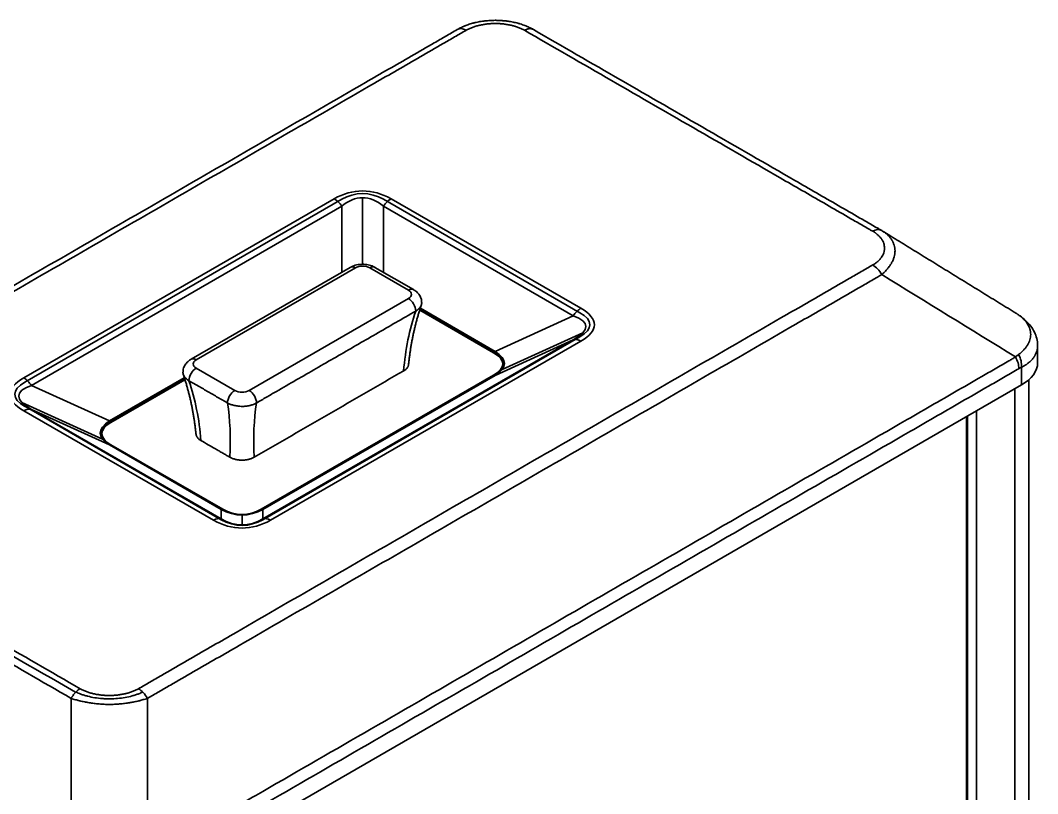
# Model space of a CAD drawing. Header units: millimetres. Extents: x 101 to 1819, y 134 to 1482.
# Drawn here: x 1377.3 to 1675.4, y 479 to 705.7 of the extents above; entities that cross this region are included whole.
import ezdxf

# ---------------------------------------------------------------- set-up
doc = ezdxf.new("R2010")
doc.units = ezdxf.units.MM
doc.layers.add('1', color=7, linetype='Continuous', lineweight=18)

msp = doc.modelspace()

# ---------------------------------------------------------------- linework, layer by layer
at = {"layer": '1', "color": 0, "linetype": 'Continuous', "lineweight": 35}
for p, q in [((1378.26, 600.87), (1469.27, 653.41)), ((1471.48, 653.24), (1378.55, 599.59)), ((1477.59, 634.19), (1477.59, 653.72)), ((1483.7, 653.24), (1541.28, 620)), ((1485.92, 653.41), (1541.56, 621.28)), ((1380.5, 598.68), (1471.5, 651.22)), ((1471.5, 651.22), (1471.5, 631.85)), ((1483.68, 651.22), (1483.68, 631.85)), ((1483.68, 651.22), (1539.33, 619.09)), ((1473.97, 633.28), (1427.3, 606.33)), ((1475.47, 633.13), (1428.8, 606.19)), ((1491.03, 626.6), (1479.71, 633.13)), ((1492.53, 626.75), (1481.21, 633.28)), ((1444.36, 597.2), (1491.03, 624.15)), ((1494.38, 620.98), (1516.2, 608.39)), ((1494.38, 620.7), (1515.98, 608.22)), ((1494.54, 621.29), (1516.42, 608.65)), ((1539.33, 619.09), (1516.42, 608.65)), ((1539.33, 612.06), (1448.33, 559.52)), ((1541.28, 612.95), (1448.34, 559.29)), ((1541.56, 611.67), (1450.56, 559.13)), ((1539.33, 612.06), (1516.42, 601.62)), ((1518.47, 603.29), (1542.1, 614.07)), ((1675.42, 605.37), (1675.42, 610.27)), ((1428.8, 603.74), (1440.11, 597.2)), ((1670.7, 598.8), (1670.7, 603.99)), ((1403.4, 588.24), (1425.3, 600.88)), ((1425.46, 600.57), (1403.63, 587.97)), ((1403.84, 587.81), (1425.46, 600.29)), ((1515.98, 601.7), (1447.89, 562.38)), ((1516.05, 601.45), (1448.21, 562.29)), ((1516.42, 601.62), (1448.33, 562.31)), ((1672.82, 302.44), (1672.82, 600.3)), ((1380.5, 598.68), (1403.4, 588.24)), ((1414.73, 451.01), (1670.7, 598.8)), ((1668.72, 597.65), (1668.72, 299.73)), ((1377.73, 593.65), (1401.36, 582.88)), ((1433.91, 559.13), (1378.26, 591.26)), ((1378.55, 592.54), (1436.13, 559.29)), ((1380.5, 591.65), (1403.4, 581.21)), ((1436.15, 559.52), (1380.5, 591.65)), ((1657.54, 591.2), (1657.54, 293.28)), ((1654.6, 292.13), (1654.6, 589.5)), ((1654.89, 289.53), (1654.89, 589.67)), ((1436.15, 562.31), (1403.4, 581.21)), ((1403.78, 581.04), (1436.26, 562.29)), ((1436.58, 562.38), (1403.84, 581.29)), ((1436.15, 562.31), (1436.15, 559.52)), ((1442.24, 557.76), (1442.24, 560.66)), ((1448.33, 559.52), (1448.33, 562.31))]:
    msp.add_line(p, q, dxfattribs=at)
for centre, major_axis, ratio, start_param, end_param in [((1507.92, 698.63), (2.53, -4.43), 0.574374, 2.358752, 3.173828), ((1477.59, 633.18), (0, 22.5), 0.844261, 5.829641, 6.73673), ((1469.27, 649.24), (-2.55, 4.42), 0.57735, 4.829498, 5.497787), ((1477.59, 638.45), (0, 16.46), 0.844261, 5.828034, 6.738337), ((1477.59, 629.01), (0, 24.71), 0.562626, 5.829641, 6.73673), ((1485.92, 649.24), (2.55, 4.42), 0.57735, 0.785398, 1.453688), ((1627.08, 639.72), (-2.59, -4.39), 0.583697, 3.12038, 3.932579), ((1475.47, 630.68), (1.5, -2.6), 0.57735, 2.356194, 3.141592), ((1477.59, 631.91), (-3, 0), 0.57735, 3.926991, 5.497787), ((1479.71, 630.68), (1.5, 2.6), 0.57735, 0.000011, 0.785398), ((1627.09, 629.82), (-2.57, 4.41), 0.580308, 4.680131, 5.495206), ((1491.03, 624.15), (1.5, 2.6), 0.57735, 6.275798, 7.068583), ((1488.9, 625.37), (-3, 0), 0.57735, 2.356194, 3.926991), ((1491.03, 621.7), (1.5, -2.6), 0.57735, 0.785398, 2.356194), ((1541.56, 617.12), (2.55, 4.42), 0.57735, 0.785398, 1.453688), ((1506.52, 616.47), (38.98, 0), 0.28142, 5.829641, 6.73673), ((1506.52, 612.31), (36.48, 3.82), 0.217637, 5.806871, 6.71396), ((1515.66, 616.47), (28.52, 0), 0.28142, 5.828468, 6.737855), ((1541.56, 607.5), (2.55, -4.42), 0.57735, 2.356194, 3.024484), ((1515.98, 609.04), (-0.5, -0.866), 0.57735, 0.785398, 1.453688), ((1490.4, 604.96), (28.52, 0), 0.28142, 5.830857, 6.72384), ((1492.19, 605.78), (-26.95, 0.78), 0.297524, 2.696683, 3.603772), ((1428.8, 603.74), (1.5, -2.6), 0.57735, 2.356194, 3.141887), ((1430.92, 604.96), (-3, 0), 0.57735, 5.497787, 7.068583), ((1492.19, 604.96), (26.47, 0), 0.28142, 5.829641, 6.73673), ((1666.31, 605.67), (-2.52, 4.43), 0.581417, 3.93055, 4.687061), ((1667.1, 606.07), (2.16, -4.62), 0.629192, 0.837261, 1.639026), ((1659.32, 605.37), (-16.1, 0), 0.57735, 2.356194, 3.141593), ((1428.8, 601.29), (1.5, 2.6), 0.57735, 0.785398, 2.356172), ((1413.3, 596.06), (38.98, 0), 0.28142, 2.688048, 3.595137), ((1404.17, 596.06), (28.52, 0), 0.28142, 2.686923, 3.59631), ((1378.26, 596.7), (-2.55, 4.42), 0.57735, 4.829498, 5.497787), ((1515.98, 602.51), (-0.5, 0.866), 0.57735, 2.356194, 3.024484), ((1413.3, 591.9), (-36.48, 3.82), 0.217637, 5.85241, 6.7595), ((1440.11, 594.76), (1.5, 2.6), 0.57735, 0.785398, 2.356194), ((1442.24, 598.43), (-3, 0), 0.57735, 0.785398, 2.356194), ((1444.36, 594.76), (1.5, -2.6), 0.57735, 0.785398, 2.356194), ((1378.26, 587.09), (-2.55, -4.42), 0.57735, 3.258701, 3.926991), ((1427.63, 585.37), (26.95, 0.78), 0.297524, 2.679413, 3.586503), ((1429.42, 584.55), (28.52, 0), 0.28142, 2.700938, 3.593921), ((1427.63, 584.55), (26.47, 0), 0.28142, 2.688048, 3.595137), ((1403.84, 588.63), (0.5, -0.866), 0.57735, 4.829498, 5.497787), ((1403.84, 582.1), (0.5, 0.866), 0.57735, 3.258701, 3.926991), ((1436.58, 563.2), (-0.5, -0.866), 0.57735, 0.117109, 0.785398), ((1442.24, 576.93), (0, 16.27), 0.854124, 2.688048, 3.595137), ((1442.24, 577.15), (0, 16.46), 0.844261, 2.697264, 3.585922), ((1442.24, 576.12), (0, 15.28), 0.844261, 2.688048, 3.595137), ((1447.89, 563.2), (-0.5, 0.866), 0.57735, 2.356194, 3.024484), ((1433.91, 554.96), (2.55, 4.42), 0.57735, 0.117109, 0.785398), ((1442.24, 579.36), (0, 22.5), 0.844261, 2.688048, 3.595137), ((1442.24, 574.08), (0, 16.46), 0.844261, 2.686641, 3.596544), ((1442.24, 575.19), (0, 17.43), 0.797307, 2.688048, 3.595137), ((1450.56, 554.96), (2.55, -4.42), 0.57735, 2.356194, 3.024484), ((1411.9, 505.58), (-2.53, 4.43), 0.574374, 4.68527, 5.500345)]:
    msp.add_ellipse(centre, major_axis=major_axis, ratio=ratio, start_param=start_param, end_param=end_param, dxfattribs=at)
for points, knots in [([(1527.64, 703.01), (1527.25, 703.24), (1526.84, 703.45), (1526.22, 703.74), (1526.01, 703.84), (1525.69, 703.98), (1525.53, 704.05), (1525.37, 704.11), (1525.26, 704.16), (1525.2, 704.18), (1524.71, 704.37), (1524.26, 704.52), (1523.68, 704.7), (1523.56, 704.74), (1523.33, 704.8), (1523.21, 704.84), (1522.86, 704.93), (1522.63, 704.99), (1521.91, 705.16), (1521.43, 705.26), (1520.7, 705.38), (1520.46, 705.42), (1520.09, 705.47), (1519.96, 705.49), (1519.71, 705.52), (1519.59, 705.54), (1519.21, 705.58), (1518.96, 705.6), (1518.59, 705.63), (1518.46, 705.64), (1518.21, 705.66), (1518.08, 705.67), (1517.71, 705.69), (1517.45, 705.7), (1517.07, 705.71), (1516.89, 705.72), (1516.7, 705.72), (1516.57, 705.72), (1516.51, 705.72), (1515.94, 705.72), (1515.43, 705.7), (1514.44, 705.64), (1513.94, 705.6), (1512.96, 705.49), (1512.47, 705.42), (1511.5, 705.25), (1511.02, 705.15), (1510.43, 705.01), (1510.31, 704.98), (1510.07, 704.92), (1509.72, 704.83), (1509.37, 704.73), (1508.69, 704.52), (1508.24, 704.36), (1507.69, 704.15), (1507.59, 704.11), (1507.37, 704.02), (1507.05, 703.89), (1506.52, 703.65), (1506.11, 703.44), (1505.81, 703.28), (1505.66, 703.2), (1505.49, 703.1), (1505.4, 703.05), (1505.36, 703.03), (1505.33, 703.02), (1505.32, 703.01), (1505.32, 703.01), (1505.32, 703.01), (1505.31, 703)], [0, 0, 0, 0, 1.451963, 1.451963, 2.177944, 2.177944, 2.540935, 2.72243, 2.72243, 2.903926, 2.903926, 4.355888, 4.355888, 4.718879, 4.718879, 5.08187, 5.08187, 5.807851, 5.807851, 7.259814, 7.259814, 7.985795, 7.985795, 8.348786, 8.348786, 8.711777, 8.711777, 9.437758, 9.437758, 9.800749, 9.800749, 10.16374, 10.16374, 10.889721, 10.889721, 11.252712, 11.434207, 11.434207, 11.615702, 11.615702, 13.067665, 13.067665, 14.519628, 14.519628, 15.971591, 15.971591, 17.423553, 17.423553, 17.786544, 17.786544, 18.149535, 18.875516, 18.875516, 20.327479, 20.327479, 20.69047, 20.69047, 21.05346, 21.779442, 22.505423, 22.505423, 22.868414, 23.049909, 23.140657, 23.186031, 23.208718, 23.220061, 23.220061, 23.231405, 23.231405, 23.231405, 23.231405]), ([(1525.04, 702.79), (1524.76, 702.95), (1524.46, 703.1), (1523.85, 703.39), (1523.53, 703.53), (1522.87, 703.77), (1522.53, 703.89), (1522.13, 704.01), (1522.09, 704.02), (1522, 704.05), (1521.86, 704.09), (1521.73, 704.12), (1521.46, 704.19), (1521.28, 704.24), (1520.73, 704.36), (1520.35, 704.43), (1519.6, 704.56), (1519.22, 704.61), (1518.64, 704.68), (1518.44, 704.7), (1518.15, 704.72), (1518.05, 704.73), (1517.85, 704.74), (1517.75, 704.75), (1517.46, 704.76), (1517.26, 704.77), (1516.96, 704.78), (1516.81, 704.78), (1516.66, 704.78), (1516.56, 704.78), (1516.51, 704.78), (1516.06, 704.78), (1515.67, 704.77), (1514.89, 704.73), (1514.5, 704.7), (1513.73, 704.61), (1513.35, 704.56), (1512.6, 704.43), (1512.22, 704.36), (1511.76, 704.25), (1511.67, 704.23), (1511.49, 704.18), (1511.4, 704.16), (1511.12, 704.09), (1510.95, 704.04), (1510.42, 703.88), (1510.08, 703.77), (1509.43, 703.52), (1509.11, 703.39), (1508.5, 703.1), (1508.21, 702.95), (1507.92, 702.79)], [0, 0, 0, 0, 1.110378, 1.110378, 2.220756, 2.220756, 3.331135, 3.331135, 3.469932, 3.469932, 3.608729, 3.886324, 3.886324, 4.441513, 4.441513, 5.551891, 5.551891, 6.662269, 6.662269, 7.217458, 7.217458, 7.495053, 7.495053, 7.772647, 7.772647, 8.327836, 8.327836, 8.605431, 8.744228, 8.744228, 8.883025, 8.883025, 9.993404, 9.993404, 11.103782, 11.103782, 12.21416, 12.21416, 13.324538, 13.324538, 13.602133, 13.602133, 13.879727, 13.879727, 14.434916, 14.434916, 15.545294, 15.545294, 16.655673, 16.655673, 17.766051, 17.766051, 17.766051, 17.766051]), ([(1505.31, 703), (1504.75, 702.68), (1504.18, 702.36), (1503.06, 701.71), (1502.5, 701.39), (1500.82, 700.41), (1499.7, 699.76), (1496.34, 697.82), (1494.1, 696.53), (1487.37, 692.65), (1482.89, 690.06), (1469.44, 682.29), (1460.47, 677.11), (1442.53, 666.76), (1433.57, 661.58), (1415.63, 651.23), (1397.7, 640.87), (1379.76, 630.52), (1361.83, 620.16), (1352.86, 614.99), (1334.92, 604.63), (1325.96, 599.45), (1312.5, 591.69), (1308.02, 589.1), (1301.3, 585.22), (1299.06, 583.92), (1295.69, 581.98), (1294.56, 581.33), (1292.88, 580.37), (1292.32, 580.04), (1291.21, 579.4), (1290.65, 579.07), (1290.09, 578.75)], [0, 0, 0, 0, 1.941505, 1.941505, 3.883011, 3.883011, 7.766022, 7.766022, 15.532043, 15.532043, 31.064086, 31.064086, 62.128173, 62.128173, 93.192259, 93.192259, 124.256346, 155.320432, 155.320432, 186.384518, 186.384518, 217.448605, 217.448605, 232.980648, 232.980648, 240.74667, 240.74667, 244.62968, 244.62968, 246.571186, 246.571186, 248.512691, 248.512691, 248.512691, 248.512691]), ([(1507.92, 702.79), (1507.36, 702.47), (1506.8, 702.15), (1505.68, 701.5), (1505.12, 701.18), (1503.44, 700.2), (1502.32, 699.56), (1498.96, 697.61), (1496.72, 696.32), (1489.99, 692.44), (1485.51, 689.85), (1472.06, 682.08), (1463.09, 676.91), (1445.16, 666.55), (1427.23, 656.2), (1400.33, 640.67), (1373.43, 625.14), (1355.5, 614.79), (1337.56, 604.43), (1328.6, 599.26), (1315.15, 591.49), (1310.66, 588.9), (1303.94, 585.02), (1301.7, 583.72), (1298.33, 581.79), (1297.21, 581.14), (1295.53, 580.17), (1294.97, 579.85), (1293.85, 579.2), (1293.29, 578.87), (1292.73, 578.55)], [0, 0, 0, 0, 1.941262, 1.941262, 3.882524, 3.882524, 7.765047, 7.765047, 15.530095, 15.530095, 31.06019, 31.06019, 62.12038, 62.12038, 93.180569, 124.240759, 155.300949, 186.361139, 186.361139, 217.421329, 217.421329, 232.951424, 232.951424, 240.716471, 240.716471, 244.598995, 244.598995, 246.540257, 246.540257, 248.481518, 248.481518, 248.481518, 248.481518]), ([(1525.04, 702.79), (1525.06, 702.8), (1525.08, 702.81), (1525.11, 702.83), (1525.12, 702.83), (1525.13, 702.84), (1525.13, 702.84), (1525.16, 702.86), (1525.26, 702.91), (1525.35, 702.95), (1525.53, 703.04), (1525.77, 703.13), (1526, 703.2), (1526.18, 703.24), (1526.23, 703.25), (1526.32, 703.26), (1526.35, 703.27), (1526.41, 703.27), (1526.43, 703.28), (1526.57, 703.29), (1526.79, 703.29), (1527, 703.26), (1527.15, 703.23), (1527.2, 703.21), (1527.27, 703.19), (1527.29, 703.18), (1527.34, 703.16), (1527.36, 703.16), (1527.43, 703.13), (1527.48, 703.1), (1527.57, 703.06), (1527.61, 703.03), (1527.65, 703.01)], [0, 0, 0, 0, 0.043064, 0.064595, 0.075361, 0.075361, 0.086127, 0.086127, 0.172254, 0.344508, 0.344508, 0.689016, 1.033524, 1.033524, 1.205778, 1.205778, 1.291906, 1.291906, 1.378033, 1.378033, 1.722541, 2.067049, 2.067049, 2.239303, 2.239303, 2.32543, 2.32543, 2.411557, 2.411557, 2.583811, 2.583811, 2.756065, 2.756065, 2.756065, 2.756065]), ([(1627.08, 643.88), (1626.81, 644.03), (1626.55, 644.19), (1626.02, 644.49), (1625.75, 644.65), (1624.95, 645.11), (1624.42, 645.41), (1622.83, 646.33), (1621.76, 646.95), (1618.57, 648.79), (1616.45, 650.02), (1612.2, 652.47), (1610.07, 653.7), (1605.82, 656.15), (1595.19, 662.29), (1584.56, 668.43), (1559.05, 683.15), (1542.05, 692.97), (1525.04, 702.79)], [0, 0, 0, 0, 0.920462, 0.920462, 1.840924, 1.840924, 3.681847, 3.681847, 7.363695, 7.363695, 14.727389, 14.727389, 22.091084, 22.091084, 29.454778, 58.909557, 58.909557, 117.819113, 117.819113, 117.819113, 117.819113]), ([(1629.72, 644.07), (1629.47, 644.22), (1629.21, 644.37), (1628.81, 644.6), (1628.68, 644.68), (1628.41, 644.83), (1628.28, 644.91), (1627.61, 645.29), (1627.08, 645.6), (1625.48, 646.52), (1624.42, 647.14), (1621.23, 648.98), (1619.1, 650.21), (1614.85, 652.66), (1612.72, 653.89), (1608.47, 656.34), (1606.34, 657.57), (1595.71, 663.71), (1587.2, 668.62), (1561.68, 683.36), (1544.67, 693.18), (1527.65, 703)], [0, 0, 0, 0, 0.920789, 0.920789, 1.381183, 1.381183, 1.841577, 1.841577, 3.683154, 3.683154, 7.366309, 7.366309, 14.732617, 14.732617, 22.098926, 22.098926, 29.465235, 29.465235, 58.93047, 58.93047, 117.860939, 117.860939, 117.860939, 117.860939]), ([(1629.96, 643.93), (1629.92, 643.96), (1629.88, 643.98), (1629.8, 644.03), (1629.76, 644.05), (1629.72, 644.07)], [0, 0, 0, 0, 0.1348385, 0.1348385, 0.2715916, 0.2715916, 0.2715916, 0.2715916]), ([(1627.09, 633.99), (1627.16, 634.03), (1627.23, 634.07), (1627.37, 634.15), (1627.44, 634.19), (1627.64, 634.32), (1627.76, 634.41), (1628.14, 634.68), (1628.37, 634.86), (1628.8, 635.24), (1628.99, 635.43), (1629.26, 635.74), (1629.35, 635.84), (1629.45, 635.97), (1629.47, 636), (1629.51, 636.05), (1629.53, 636.08), (1629.59, 636.16), (1629.63, 636.21), (1629.81, 636.48), (1629.94, 636.69), (1630.16, 637.13), (1630.25, 637.35), (1630.4, 637.79), (1630.46, 638.02), (1630.5, 638.31), (1630.51, 638.36), (1630.53, 638.48), (1630.53, 638.54), (1630.54, 638.71), (1630.55, 638.82), (1630.55, 639.17), (1630.53, 639.4), (1630.45, 639.85), (1630.4, 640.07), (1630.25, 640.52), (1630.16, 640.74), (1629.99, 641.07), (1629.93, 641.18), (1629.85, 641.31), (1629.83, 641.34), (1629.8, 641.39), (1629.75, 641.48), (1629.7, 641.56), (1629.51, 641.82), (1629.35, 642.03), (1628.99, 642.43), (1628.79, 642.63), (1628.36, 643), (1628.13, 643.19), (1627.81, 643.41), (1627.75, 643.45), (1627.62, 643.54), (1627.42, 643.67), (1627.22, 643.8), (1627.08, 643.88)], [0, 0, 0, 0, 0.197602, 0.197602, 0.395203, 0.395203, 0.790406, 0.790406, 1.580813, 1.580813, 2.371219, 2.371219, 2.766422, 2.766422, 2.865223, 2.865223, 2.964024, 2.964024, 3.161625, 3.161625, 3.952031, 3.952031, 4.742438, 4.742438, 5.532844, 5.532844, 5.730445, 5.730445, 5.928047, 5.928047, 6.32325, 6.32325, 7.113656, 7.113656, 7.904063, 7.904063, 8.694469, 8.694469, 9.089672, 9.089672, 9.188473, 9.188473, 9.287274, 9.484875, 9.484875, 10.275281, 10.275281, 11.065688, 11.065688, 11.856094, 11.856094, 12.053696, 12.053696, 12.251297, 12.6465, 12.6465, 12.6465, 12.6465]), ([(1629.73, 631.17), (1629.81, 631.24), (1629.89, 631.31), (1630.04, 631.45), (1630.12, 631.51), (1630.34, 631.72), (1630.63, 632), (1630.89, 632.28), (1631.09, 632.49), (1631.15, 632.56), (1631.27, 632.7), (1631.33, 632.78), (1631.63, 633.13), (1631.85, 633.42), (1632.16, 633.85), (1632.25, 633.99), (1632.39, 634.21), (1632.44, 634.28), (1632.53, 634.43), (1632.57, 634.5), (1632.78, 634.87), (1632.92, 635.16), (1633.17, 635.74), (1633.28, 636.04), (1633.45, 636.62), (1633.51, 636.92), (1633.57, 637.28), (1633.58, 637.36), (1633.59, 637.5), (1633.61, 637.73), (1633.62, 637.94), (1633.62, 638.38), (1633.6, 638.67), (1633.51, 639.24), (1633.45, 639.52), (1633.28, 640.08), (1633.18, 640.35), (1633.02, 640.69), (1632.99, 640.76), (1632.92, 640.89), (1632.88, 640.96), (1632.77, 641.15), (1632.7, 641.28), (1632.45, 641.67), (1632.27, 641.92), (1631.86, 642.4), (1631.64, 642.63), (1631.37, 642.88), (1631.34, 642.91), (1631.28, 642.96), (1631.19, 643.04), (1630.97, 643.23), (1630.76, 643.39), (1630.55, 643.54), (1630.48, 643.59), (1630.33, 643.69), (1630.19, 643.79), (1630.03, 643.89), (1629.96, 643.93), (1629.96, 643.93)], [0, 0, 0, 0, 0.244289, 0.244289, 0.488577, 0.488577, 0.977154, 1.465731, 1.465731, 1.71002, 1.71002, 1.954309, 1.954309, 2.931463, 2.931463, 3.42004, 3.42004, 3.664329, 3.664329, 3.908617, 3.908617, 4.885771, 4.885771, 5.862926, 5.862926, 6.84008, 6.84008, 7.084369, 7.084369, 7.328657, 7.817234, 7.817234, 8.794389, 8.794389, 9.771543, 9.771543, 10.748697, 10.748697, 10.992986, 10.992986, 11.237274, 11.237274, 11.725851, 11.725851, 12.703006, 12.703006, 13.68016, 13.68016, 13.802304, 13.802304, 13.924449, 14.168737, 14.657314, 14.657314, 14.901603, 14.901603, 15.145891, 15.39018, 15.39189, 15.39189, 15.39189, 15.39189]), ([(1411.9, 509.75), (1412.47, 510.07), (1413.03, 510.39), (1414.15, 511.04), (1414.71, 511.36), (1416.39, 512.33), (1417.51, 512.98), (1420.87, 514.92), (1423.11, 516.22), (1429.84, 520.1), (1434.32, 522.69), (1447.77, 530.45), (1456.73, 535.63), (1474.67, 545.98), (1492.6, 556.34), (1519.5, 571.87), (1546.4, 587.4), (1564.33, 597.75), (1582.26, 608.1), (1591.23, 613.28), (1604.68, 621.04), (1609.16, 623.63), (1615.89, 627.52), (1618.13, 628.81), (1621.49, 630.75), (1622.62, 631.4), (1624.3, 632.37), (1624.86, 632.69), (1625.98, 633.34), (1626.54, 633.66), (1627.09, 633.99)], [0, 0, 0, 0, 1.941262, 1.941262, 3.882524, 3.882524, 7.765048, 7.765048, 15.530096, 15.530096, 31.060193, 31.060193, 62.120386, 62.120386, 93.180579, 124.240772, 155.300964, 186.361157, 186.361157, 217.42135, 217.42135, 232.951447, 232.951447, 240.716495, 240.716495, 244.599019, 244.599019, 246.540281, 246.540281, 248.481543, 248.481543, 248.481543, 248.481543]), ([(1481.25, 633.26), (1480.96, 633.42), (1480.19, 633.8), (1478.79, 634.16), (1477.1, 634.23), (1475.42, 633.96), (1474.43, 633.54), (1473.97, 633.28)], [0, 0, 0, 0, 1.039565, 2.643732, 4.286246, 5.977498, 7.595215, 7.595215, 7.595215, 7.595215]), ([(1414.51, 506.91), (1415.08, 507.23), (1415.64, 507.55), (1416.77, 508.19), (1417.33, 508.52), (1419.01, 509.48), (1420.13, 510.13), (1423.48, 512.08), (1425.73, 513.38), (1432.46, 517.26), (1436.94, 519.84), (1450.39, 527.61), (1459.36, 532.79), (1477.29, 543.14), (1486.26, 548.32), (1504.2, 558.68), (1522.13, 569.03), (1540.07, 579.39), (1558, 589.74), (1566.97, 594.92), (1584.9, 605.27), (1593.87, 610.45), (1607.32, 618.21), (1611.81, 620.8), (1618.53, 624.69), (1620.77, 625.98), (1624.14, 627.92), (1625.26, 628.56), (1626.94, 629.54), (1627.5, 629.86), (1628.34, 630.35), (1628.76, 630.6), (1629.25, 630.88), (1629.49, 631.03), (1629.61, 631.1), (1629.67, 631.13), (1629.7, 631.15), (1629.72, 631.16), (1629.72, 631.17), (1629.73, 631.17), (1629.73, 631.17)], [0, 0, 0, 0, 1.941507, 1.941507, 3.883013, 3.883013, 7.766026, 7.766026, 15.532052, 15.532052, 31.064104, 31.064104, 62.128209, 62.128209, 93.192313, 93.192313, 124.256417, 155.320522, 155.320522, 186.384626, 186.384626, 217.44873, 217.44873, 232.980782, 232.980782, 240.746809, 240.746809, 244.629822, 244.629822, 246.571328, 246.571328, 247.542081, 248.027458, 248.270146, 248.391491, 248.452163, 248.482499, 248.497667, 248.497667, 248.512835, 248.512835, 248.512835, 248.512835]), ([(1494.86, 622.94), (1494.88, 623.04), (1494.93, 623.6), (1494.61, 624.57), (1493.93, 625.67), (1493.16, 626.35), (1492.67, 626.67), (1492.53, 626.75)], [0, 0, 0, 0, 0.324092, 1.672595, 2.941703, 4.22563, 4.708404, 4.708404, 4.708404, 4.708404]), ([(1446.48, 593.53), (1446.6, 593.59), (1446.72, 593.66), (1446.96, 593.8), (1447.09, 593.87), (1447.45, 594.08), (1447.69, 594.23), (1448.42, 594.66), (1448.91, 594.94), (1450.37, 595.78), (1451.34, 596.34), (1454.26, 598.03), (1456.2, 599.15), (1460.09, 601.39), (1462.03, 602.51), (1465.92, 604.75), (1471.76, 608.12), (1477.59, 611.49), (1485.37, 615.98), (1489.26, 618.23), (1493.15, 620.48)], [0, 0, 0, 0, 0.42102, 0.42102, 0.84204, 0.84204, 1.68408, 1.68408, 3.368161, 3.368161, 6.736321, 6.736321, 13.472643, 13.472643, 20.208964, 20.208964, 26.945286, 40.417928, 40.417928, 53.890571, 53.890571, 53.890571, 53.890571]), ([(1494.9, 622.94), (1494.9, 622.94), (1494.9, 622.93), (1494.9, 622.82), (1494.9, 622.7), (1494.86, 622.47), (1494.83, 622.36), (1494.78, 622.22), (1494.77, 622.19), (1494.75, 622.13), (1494.74, 622.11), (1494.7, 622.02), (1494.68, 621.97), (1494.59, 621.8), (1494.52, 621.7), (1494.37, 621.5), (1494.29, 621.4), (1494.15, 621.26), (1494.1, 621.21), (1494.03, 621.14), (1494, 621.11), (1493.95, 621.07), (1493.92, 621.04), (1493.79, 620.93), (1493.67, 620.84), (1493.42, 620.66), (1493.29, 620.57), (1493.15, 620.47)], [0, 0, 0, 0, 0.006913, 0.006913, 0.40199, 0.40199, 0.797067, 0.797067, 0.895836, 0.895836, 0.994605, 0.994605, 1.192143, 1.192143, 1.58722, 1.58722, 1.982296, 1.982296, 2.179835, 2.179835, 2.278604, 2.278604, 2.377373, 2.377373, 2.77245, 2.77245, 3.167526, 3.167526, 3.167526, 3.167526]), ([(1669.85, 619.34), (1669.7, 619.45), (1669.55, 619.55), (1669.33, 619.69), (1669.26, 619.73), (1669.19, 619.77)], [0, 0, 0, 0, 0.540146, 0.540146, 0.7884105, 0.7884105, 0.7884105, 0.7884105]), ([(1669.85, 607.74), (1670.13, 607.95), (1670.4, 608.17), (1670.72, 608.45), (1670.78, 608.51), (1670.9, 608.62), (1671.08, 608.79), (1671.25, 608.96), (1671.58, 609.31), (1671.78, 609.55), (1672.06, 609.91), (1672.15, 610.03), (1672.31, 610.27), (1672.47, 610.52), (1672.62, 610.77), (1672.72, 610.96), (1672.75, 611.02), (1672.81, 611.15), (1672.84, 611.21), (1672.98, 611.53), (1673.08, 611.78), (1673.23, 612.3), (1673.29, 612.55), (1673.37, 613.07), (1673.39, 613.33), (1673.39, 613.86), (1673.37, 614.12), (1673.32, 614.45), (1673.31, 614.51), (1673.28, 614.64), (1673.27, 614.71), (1673.23, 614.9), (1673.19, 615.03), (1673.08, 615.42), (1672.98, 615.67), (1672.75, 616.17), (1672.62, 616.42), (1672.39, 616.78), (1672.31, 616.91), (1672.19, 617.09), (1672.15, 617.15), (1672.06, 617.26), (1672.01, 617.32), (1671.78, 617.62), (1671.58, 617.85), (1671.14, 618.29), (1670.9, 618.51), (1670.4, 618.93), (1670.13, 619.14), (1669.85, 619.34)], [0, 0, 0, 0, 0.881699, 0.881699, 1.102123, 1.102123, 1.322548, 1.763397, 1.763397, 2.645096, 2.645096, 3.085945, 3.085945, 3.526795, 3.967644, 3.967644, 4.188069, 4.188069, 4.408493, 4.408493, 5.290192, 5.290192, 6.17189, 6.17189, 7.053589, 7.053589, 7.935288, 7.935288, 8.155712, 8.155712, 8.376137, 8.376137, 8.816986, 8.816986, 9.698685, 9.698685, 10.580384, 10.580384, 11.021233, 11.021233, 11.241658, 11.241658, 11.462082, 11.462082, 12.343781, 12.343781, 13.22548, 13.22548, 14.107178, 14.107178, 14.107178, 14.107178]), ([(1675.4, 610.29), (1675.41, 610.34), (1675.48, 611.06), (1675.19, 612.44), (1674.54, 614.33), (1673.46, 616.09), (1671.99, 617.7), (1670.76, 618.76), (1669.99, 619.25), (1669.88, 619.31)], [0, 0, 0, 0, 0.156258, 2.202281, 4.206717, 6.262224, 8.44319, 10.700413, 11.034752, 11.034752, 11.034752, 11.034752]), ([(1670.7, 603.99), (1671.08, 604.18), (1671.43, 604.38), (1671.85, 604.65), (1671.94, 604.7), (1672.1, 604.81), (1672.34, 604.98), (1672.57, 605.15), (1673, 605.5), (1673.27, 605.75), (1673.76, 606.25), (1673.99, 606.51), (1674.29, 606.92), (1674.39, 607.06), (1674.5, 607.23), (1674.52, 607.26), (1674.56, 607.33), (1674.63, 607.44), (1674.69, 607.54), (1674.88, 607.9), (1675.01, 608.19), (1675.21, 608.77), (1675.29, 609.06), (1675.39, 609.66), (1675.42, 609.96), (1675.42, 610.27), (1675.42, 610.28), (1675.42, 610.28)], [0, 0, 0, 0, 1.03358, 1.03358, 1.291975, 1.291975, 1.55037, 2.06716, 2.06716, 3.10074, 3.10074, 4.134321, 4.134321, 4.651111, 4.651111, 4.780308, 4.780308, 4.909506, 5.167901, 5.167901, 6.201481, 6.201481, 7.235061, 7.235061, 8.268641, 8.268641, 8.280785, 8.280785, 8.280785, 8.280785]), ([(1414.51, 460.12), (1414.68, 460.21), (1414.85, 460.31), (1415.18, 460.49), (1415.35, 460.59), (1415.85, 460.87), (1416.18, 461.06), (1417.17, 461.63), (1417.83, 462.02), (1419.82, 463.17), (1421.15, 463.93), (1425.12, 466.23), (1427.77, 467.76), (1435.73, 472.35), (1441.03, 475.41), (1456.93, 484.59), (1467.53, 490.71), (1488.73, 502.95), (1499.33, 509.07), (1520.54, 521.31), (1541.74, 533.56), (1562.94, 545.8), (1584.15, 558.04), (1594.75, 564.16), (1615.95, 576.4), (1626.55, 582.52), (1642.45, 591.7), (1647.76, 594.76), (1655.71, 599.35), (1658.36, 600.88), (1662.33, 603.18), (1663.66, 603.94), (1665.64, 605.09), (1666.31, 605.47), (1667.31, 606.04), (1667.64, 606.24), (1668.13, 606.53), (1668.3, 606.63), (1668.62, 606.82), (1668.79, 606.92), (1668.95, 607.02)], [0, 0, 0, 0, 0.573825, 0.573825, 1.147649, 1.147649, 2.295298, 2.295298, 4.590596, 4.590596, 9.181192, 9.181192, 18.362385, 18.362385, 36.72477, 36.72477, 73.449539, 73.449539, 110.174309, 110.174309, 146.899079, 183.623849, 183.623849, 220.348618, 220.348618, 257.073388, 257.073388, 275.435773, 275.435773, 284.616965, 284.616965, 289.207561, 289.207561, 291.50286, 291.50286, 292.650509, 292.650509, 293.224333, 293.224333, 293.798158, 293.798158, 293.798158, 293.798158]), ([(1427.3, 606.33), (1426.98, 606.16), (1426.33, 605.69), (1425.51, 604.74), (1425, 603.61), (1424.95, 602.86), (1424.96, 602.53)], [0, 0, 0, 0, 1.069336, 2.429867, 3.742603, 4.693837, 4.693837, 4.693837, 4.693837]), ([(1668.95, 607.02), (1668.95, 607.02), (1668.95, 607.02), (1668.96, 607.03), (1668.97, 607.03), (1668.98, 607.05), (1669.02, 607.08), (1669.08, 607.13), (1669.21, 607.24), (1669.32, 607.34), (1669.55, 607.52), (1669.7, 607.63), (1669.85, 607.74)], [0, 0, 0, 0, 0.00901, 0.00901, 0.01802, 0.03604, 0.072081, 0.144161, 0.288322, 0.576645, 0.576645, 1.153289, 1.153289, 1.153289, 1.153289]), ([(1415.51, 456.71), (1416.18, 457.09), (1416.84, 457.47), (1418.16, 458.23), (1418.83, 458.62), (1420.81, 459.77), (1422.14, 460.53), (1426.11, 462.82), (1428.76, 464.35), (1436.71, 468.95), (1442.01, 472), (1457.92, 481.18), (1479.12, 493.42), (1510.92, 511.78), (1542.72, 530.14), (1574.52, 548.5), (1606.32, 566.86), (1627.52, 579.1), (1643.42, 588.28), (1648.72, 591.34), (1656.67, 595.93), (1659.32, 597.46), (1663.29, 599.76), (1664.62, 600.52), (1666.6, 601.67), (1667.27, 602.05), (1668.59, 602.82), (1669.25, 603.21), (1669.92, 603.58)], [0, 0, 0, 0, 2.294979, 2.294979, 4.589958, 4.589958, 9.179916, 9.179916, 18.359831, 18.359831, 36.719662, 36.719662, 73.439324, 110.158987, 146.878649, 183.598311, 220.317973, 257.037635, 257.037635, 275.397466, 275.397466, 284.577382, 284.577382, 289.16734, 289.16734, 291.462319, 291.462319, 293.757298, 293.757298, 293.757298, 293.757298]), ([(1426.68, 600.06), (1426.54, 600.14), (1426.41, 600.23), (1426.16, 600.41), (1426.04, 600.5), (1425.83, 600.69), (1425.72, 600.79), (1425.61, 600.92), (1425.59, 600.95), (1425.54, 601), (1425.52, 601.03), (1425.46, 601.1), (1425.42, 601.16), (1425.3, 601.32), (1425.17, 601.53), (1425.08, 601.75), (1425.02, 601.91), (1425, 601.96), (1424.98, 602.05), (1424.97, 602.07), (1424.96, 602.13), (1424.96, 602.16), (1424.93, 602.3), (1424.92, 602.41), (1424.92, 602.52), (1424.92, 602.52), (1424.92, 602.53)], [0, 0, 0, 0, 0.394127, 0.394127, 0.788255, 0.788255, 1.182382, 1.182382, 1.280914, 1.280914, 1.379446, 1.379446, 1.576509, 1.576509, 1.970637, 2.364764, 2.364764, 2.561828, 2.561828, 2.66036, 2.66036, 2.758891, 2.758891, 3.153019, 3.153019, 3.164646, 3.164646, 3.164646, 3.164646]), ([(1445.76, 577.6), (1449.43, 579.71), (1453.07, 581.82), (1460.38, 586.05), (1467.69, 590.26), (1475, 594.48), (1482.31, 598.71), (1485.97, 600.82), (1489.62, 602.93)], [0, 0, 0, 0, 12.661342, 12.661342, 25.322685, 37.984027, 37.984027, 50.645369, 50.645369, 50.645369, 50.645369]), ([(1491.07, 604.78), (1491.06, 604.75), (1491.04, 604.62), (1491.01, 604.49), (1490.97, 604.38), (1490.96, 604.35), (1490.95, 604.31), (1490.94, 604.28), (1490.91, 604.21), (1490.89, 604.17), (1490.82, 604.03), (1490.76, 603.95), (1490.64, 603.77), (1490.57, 603.69), (1490.45, 603.57), (1490.41, 603.53), (1490.35, 603.47), (1490.33, 603.45), (1490.28, 603.41), (1490.26, 603.39), (1490.15, 603.29), (1490.05, 603.21), (1489.84, 603.06), (1489.74, 602.99), (1489.62, 602.93)], [0, 0, 0, 0, 0.127872, 0.458291, 0.458291, 0.540896, 0.540896, 0.6235, 0.6235, 0.78871, 0.78871, 1.119129, 1.119129, 1.449548, 1.449548, 1.614758, 1.614758, 1.697363, 1.697363, 1.779967, 1.779967, 2.110386, 2.110386, 2.440806, 2.440806, 2.440806, 2.440806]), ([(1669.92, 603.58), (1670.05, 603.66), (1670.18, 603.73), (1670.44, 603.86), (1670.57, 603.93), (1670.7, 603.99)], [0, 0, 0, 0, 0.4421891, 0.4421891, 0.8843783, 0.8843783, 0.8843783, 0.8843783]), ([(1426.68, 600.07), (1426.91, 599.92), (1427.15, 599.77), (1427.62, 599.49), (1427.86, 599.36), (1428.33, 599.09), (1428.56, 598.96), (1429.04, 598.69), (1429.27, 598.56), (1429.98, 598.16), (1430.45, 597.9), (1431.39, 597.35), (1431.86, 597.08), (1433.28, 596.26), (1434.22, 595.71), (1436.11, 594.62), (1437.05, 594.07), (1437.99, 593.53)], [0, 0, 0, 0, 0.816625, 0.816625, 1.63325, 1.63325, 2.449875, 2.449875, 3.2665, 3.2665, 4.89975, 4.89975, 6.533, 6.533, 9.7995, 9.7995, 13.065999, 13.065999, 13.065999, 13.065999]), ([(1446.48, 593.53), (1446.34, 593.46), (1446.19, 593.39), (1445.89, 593.25), (1445.73, 593.19), (1445.41, 593.05), (1445.24, 592.99), (1445.02, 592.92), (1444.98, 592.9), (1444.89, 592.88), (1444.76, 592.84), (1444.62, 592.8), (1444.35, 592.73), (1444.17, 592.69), (1443.79, 592.63), (1443.6, 592.6), (1443.36, 592.57), (1443.31, 592.57), (1443.21, 592.56), (1443.16, 592.55), (1443.02, 592.54), (1442.92, 592.54), (1442.63, 592.52), (1442.43, 592.52), (1442.04, 592.52), (1441.85, 592.53), (1441.55, 592.55), (1441.46, 592.56), (1441.31, 592.58), (1441.26, 592.58), (1441.16, 592.59), (1441.12, 592.6), (1440.87, 592.63), (1440.68, 592.66), (1440.31, 592.72), (1440.12, 592.76), (1439.76, 592.84), (1439.59, 592.89), (1439.37, 592.95), (1439.33, 592.97), (1439.24, 593), (1439.2, 593.01), (1439.07, 593.05), (1438.99, 593.08), (1438.74, 593.17), (1438.58, 593.24), (1438.28, 593.37), (1438.13, 593.45), (1437.99, 593.53)], [0, 0, 0, 0, 0.550662, 0.550662, 1.101324, 1.101324, 1.651987, 1.651987, 1.789652, 1.789652, 1.927318, 2.202649, 2.202649, 2.753311, 2.753311, 3.303973, 3.303973, 3.441639, 3.441639, 3.579305, 3.579305, 3.854636, 3.854636, 4.405298, 4.405298, 4.95596, 4.95596, 5.231291, 5.231291, 5.368957, 5.368957, 5.506622, 5.506622, 6.057285, 6.057285, 6.607947, 6.607947, 7.158609, 7.158609, 7.296275, 7.296275, 7.43394, 7.43394, 7.709271, 7.709271, 8.259934, 8.259934, 8.810596, 8.810596, 8.810596, 8.810596]), ([(1430.2, 582.51), (1430.09, 582.58), (1429.87, 582.72), (1429.68, 582.87), (1429.5, 583.03), (1429.42, 583.11), (1429.3, 583.23), (1429.26, 583.28), (1429.21, 583.34), (1429.19, 583.36), (1429.16, 583.4), (1429.14, 583.43), (1429.07, 583.53), (1429.01, 583.62), (1428.92, 583.8), (1428.88, 583.89), (1428.82, 584.08), (1428.79, 584.17), (1428.77, 584.29), (1428.77, 584.31), (1428.76, 584.35), (1428.76, 584.36), (1428.76, 584.37)], [0, 0, 0, 0, 0.330364, 0.660728, 0.660728, 0.991092, 0.991092, 1.156275, 1.156275, 1.238866, 1.238866, 1.321457, 1.321457, 1.651821, 1.651821, 1.982185, 1.982185, 2.312549, 2.312549, 2.39514, 2.39514, 2.438583, 2.438583, 2.438583, 2.438583]), ([(1438.72, 577.6), (1438.72, 577.6), (1438.71, 577.6), (1438.34, 577.81), (1437.64, 578.22), (1436.58, 578.83), (1435.52, 579.45), (1434.1, 580.26), (1432.34, 581.28), (1430.92, 582.1), (1430.21, 582.51), (1430.21, 582.51), (1430.2, 582.51)], [0, 0, 0, 0, 0.026286, 0.026286, 1.251084, 2.475881, 3.700678, 4.925476, 7.375071, 9.824666, 9.824666, 9.836613, 9.836613, 9.836613, 9.836613]), ([(1445.76, 577.6), (1445.64, 577.54), (1445.4, 577.41), (1445.14, 577.3), (1444.87, 577.2), (1444.73, 577.15), (1444.52, 577.08), (1444.45, 577.06), (1444.33, 577.03), (1444.3, 577.02), (1444.22, 577), (1444.18, 576.99), (1444, 576.95), (1443.84, 576.91), (1443.54, 576.86), (1443.38, 576.84), (1443.06, 576.8), (1442.9, 576.79), (1442.7, 576.78), (1442.66, 576.77), (1442.57, 576.77), (1442.45, 576.77), (1442.33, 576.76), (1442.09, 576.76), (1441.76, 576.77), (1441.44, 576.8), (1441.2, 576.83), (1441.12, 576.84), (1441, 576.86), (1440.96, 576.86), (1440.88, 576.87), (1440.85, 576.88), (1440.65, 576.91), (1440.5, 576.95), (1440.2, 577.02), (1440.05, 577.06), (1439.76, 577.14), (1439.62, 577.19), (1439.42, 577.27), (1439.35, 577.29), (1439.22, 577.35), (1439.15, 577.38), (1438.96, 577.47), (1438.84, 577.53), (1438.72, 577.6)], [0, 0, 0, 0, 0.456948, 0.913896, 0.913896, 1.370845, 1.370845, 1.599319, 1.599319, 1.713556, 1.713556, 1.827793, 1.827793, 2.284741, 2.284741, 2.741689, 2.741689, 3.198637, 3.198637, 3.312874, 3.312874, 3.427111, 3.655585, 3.655585, 4.112534, 4.569482, 4.569482, 4.797956, 4.797956, 4.912193, 4.912193, 5.02643, 5.02643, 5.483378, 5.483378, 5.940326, 5.940326, 6.397275, 6.397275, 6.625749, 6.625749, 6.854223, 6.854223, 7.311171, 7.311171, 7.311171, 7.311171]), ([(1291.43, 567.63), (1291.59, 567.53), (1291.76, 567.43), (1292.31, 567.1), (1292.71, 566.87), (1293.5, 566.42), (1293.89, 566.19), (1295.08, 565.51), (1295.86, 565.05), (1297.44, 564.14), (1298.23, 563.69), (1302.18, 561.41), (1305.33, 559.59), (1311.64, 555.95), (1314.79, 554.12), (1343.13, 537.77), (1368.3, 523.23), (1393.48, 508.7)], [0, 0, 0, 0, 0.580684, 0.580684, 1.946782, 1.946782, 3.31288, 3.31288, 6.045075, 6.045075, 8.77727, 8.77727, 19.706052, 19.706052, 30.634834, 30.634834, 117.84291, 117.84291, 117.84291, 117.84291]), ([(1292.75, 568.66), (1293.01, 568.5), (1293.28, 568.35), (1293.81, 568.04), (1294.08, 567.89), (1294.88, 567.43), (1295.41, 567.12), (1297, 566.2), (1298.06, 565.59), (1301.25, 563.75), (1303.38, 562.52), (1307.63, 560.07), (1309.75, 558.84), (1314.01, 556.38), (1324.63, 550.25), (1335.26, 544.11), (1360.77, 529.38), (1377.78, 519.57), (1394.78, 509.75)], [0, 0, 0, 0, 0.920464, 0.920464, 1.840928, 1.840928, 3.681855, 3.681855, 7.363711, 7.363711, 14.727421, 14.727421, 22.091132, 22.091132, 29.454842, 58.909684, 58.909684, 117.819368, 117.819368, 117.819368, 117.819368]), ([(1290.1, 565.86), (1290.13, 565.84), (1290.17, 565.82), (1290.23, 565.78), (1290.33, 565.72), (1290.55, 565.57), (1290.88, 565.37), (1291.15, 565.21), (1291.41, 565.06), (1291.55, 564.99), (1292.22, 564.61), (1292.75, 564.31), (1294.34, 563.38), (1295.41, 562.77), (1298.6, 560.93), (1300.72, 559.7), (1304.98, 557.24), (1307.1, 556.01), (1311.36, 553.56), (1313.48, 552.33), (1324.12, 546.19), (1332.62, 541.28), (1358.15, 526.55), (1375.16, 516.72), (1392.17, 506.9)], [0, 0, 0, 0, 0.115116, 0.115116, 0.230231, 0.460462, 0.920924, 1.381387, 1.381387, 1.841849, 1.841849, 3.683697, 3.683697, 7.367395, 7.367395, 14.734789, 14.734789, 22.102184, 22.102184, 29.469579, 29.469579, 58.939158, 58.939158, 117.878316, 117.878316, 117.878316, 117.878316]), ([(1250.11, 539.79), (1250.47, 539.59), (1250.83, 539.38), (1252.33, 538.51), (1253.46, 537.86), (1255.73, 536.55), (1256.87, 535.89), (1262.55, 532.61), (1267.09, 529.99), (1276.18, 524.74), (1280.73, 522.12), (1320.65, 499.07), (1356.02, 478.65), (1391.4, 458.22)], [0, 0, 0, 0, 1.243114, 1.243114, 5.178108, 5.178108, 9.113102, 9.113102, 24.853078, 24.853078, 40.593054, 40.593054, 163.141126, 163.141126, 163.141126, 163.141126]), ([(1250.88, 541.7), (1250.97, 541.65), (1251.06, 541.59), (1251.24, 541.48), (1251.51, 541.32), (1251.97, 541.04), (1252.33, 540.82), (1252.7, 540.61), (1252.89, 540.5), (1253.81, 539.98), (1254.55, 539.56), (1256.76, 538.29), (1258.23, 537.44), (1262.64, 534.88), (1265.59, 533.19), (1271.47, 529.79), (1274.42, 528.09), (1280.31, 524.69), (1283.25, 522.99), (1297.97, 514.49), (1309.74, 507.69), (1345.07, 487.3), (1368.62, 473.7), (1392.17, 460.11)], [0, 0, 0, 0, 0.318669, 0.318669, 0.637338, 1.274675, 1.912013, 1.912013, 2.549351, 2.549351, 5.098701, 5.098701, 10.197402, 10.197402, 20.394805, 20.394805, 30.592207, 30.592207, 40.789609, 40.789609, 81.579218, 81.579218, 163.158436, 163.158436, 163.158436, 163.158436]), ([(1249.91, 538.26), (1250.28, 538.05), (1250.65, 537.84), (1251.38, 537.41), (1251.75, 537.2), (1252.86, 536.56), (1253.59, 536.14), (1255.8, 534.87), (1257.27, 534.02), (1261.69, 531.46), (1264.63, 529.77), (1270.51, 526.37), (1273.46, 524.67), (1279.34, 521.27), (1294.06, 512.77), (1308.78, 504.28), (1344.09, 483.89), (1367.64, 470.3), (1391.18, 456.7)], [0, 0, 0, 0, 1.274404, 1.274404, 2.548807, 2.548807, 5.097614, 5.097614, 10.195228, 10.195228, 20.390457, 20.390457, 30.585685, 30.585685, 40.780913, 81.561826, 81.561826, 163.123652, 163.123652, 163.123652, 163.123652]), ([(1394.78, 509.75), (1394.77, 509.74), (1394.75, 509.72), (1394.72, 509.71), (1394.71, 509.7), (1394.7, 509.7), (1394.7, 509.69), (1394.66, 509.67), (1394.57, 509.62), (1394.48, 509.55), (1394.3, 509.43), (1394.06, 509.24), (1393.82, 509.04), (1393.65, 508.87), (1393.59, 508.81), (1393.51, 508.73), (1393.48, 508.7), (1393.42, 508.64), (1393.39, 508.61), (1393.25, 508.46), (1393.03, 508.2), (1392.83, 507.93), (1392.68, 507.73), (1392.63, 507.66), (1392.56, 507.55), (1392.54, 507.51), (1392.49, 507.44), (1392.46, 507.4), (1392.39, 507.29), (1392.35, 507.22), (1392.26, 507.07), (1392.22, 506.99), (1392.18, 506.92)], [0, 0, 0, 0, 0.060847, 0.09127, 0.106482, 0.106482, 0.121693, 0.121693, 0.243387, 0.486774, 0.486774, 0.973548, 1.460321, 1.460321, 1.703708, 1.703708, 1.825402, 1.825402, 1.947095, 1.947095, 2.433869, 2.920643, 2.920643, 3.16403, 3.16403, 3.285723, 3.285723, 3.407417, 3.407417, 3.650803, 3.650803, 3.89419, 3.89419, 3.89419, 3.89419]), ([(1392.19, 506.93), (1392.58, 506.78), (1392.98, 506.65), (1393.61, 506.46), (1393.82, 506.4), (1394.14, 506.32), (1394.3, 506.28), (1394.46, 506.24), (1394.57, 506.21), (1394.63, 506.19), (1395.12, 506.08), (1395.57, 505.97), (1396.15, 505.86), (1396.27, 505.83), (1396.5, 505.79), (1396.62, 505.77), (1396.97, 505.7), (1397.2, 505.66), (1397.92, 505.54), (1398.4, 505.47), (1399.37, 505.35), (1399.85, 505.3), (1400.6, 505.24), (1400.85, 505.22), (1401.22, 505.2), (1401.41, 505.19), (1401.6, 505.18), (1401.72, 505.18), (1401.79, 505.17), (1402.1, 505.16), (1402.36, 505.15), (1402.74, 505.14), (1402.93, 505.14), (1403.12, 505.14), (1403.24, 505.14), (1403.31, 505.14), (1403.87, 505.14), (1404.38, 505.15), (1405.38, 505.19), (1405.87, 505.22), (1406.86, 505.31), (1407.34, 505.36), (1408.31, 505.48), (1408.8, 505.55), (1409.39, 505.65), (1409.51, 505.67), (1409.75, 505.71), (1410.1, 505.77), (1410.45, 505.84), (1411.13, 505.98), (1411.58, 506.08), (1412.13, 506.22), (1412.24, 506.24), (1412.45, 506.3), (1412.78, 506.38), (1413.3, 506.53), (1413.71, 506.65), (1414.02, 506.75), (1414.17, 506.8), (1414.34, 506.86), (1414.43, 506.89), (1414.47, 506.9), (1414.49, 506.91), (1414.5, 506.91), (1414.51, 506.91), (1414.51, 506.91), (1414.51, 506.91)], [0, 0, 0, 0, 1.419307, 1.419307, 2.128961, 2.128961, 2.483788, 2.661201, 2.661201, 2.838615, 2.838615, 4.257922, 4.257922, 4.612749, 4.612749, 4.967576, 4.967576, 5.67723, 5.67723, 7.096537, 7.096537, 8.515844, 8.515844, 9.225498, 9.225498, 9.580325, 9.757738, 9.757738, 9.935152, 9.935152, 10.644805, 10.644805, 10.999632, 11.177046, 11.177046, 11.354459, 11.354459, 12.773766, 12.773766, 14.193074, 14.193074, 15.612381, 15.612381, 17.031689, 17.031689, 17.386515, 17.386515, 17.741342, 18.450996, 18.450996, 19.870303, 19.870303, 20.22513, 20.22513, 20.579957, 21.289611, 21.999264, 21.999264, 22.354091, 22.531505, 22.620211, 22.664565, 22.686741, 22.69783, 22.69783, 22.708918, 22.708918, 22.708918, 22.708918]), ([(1393.53, 508.75), (1394, 508.54), (1394.48, 508.34), (1395.3, 508.04), (1395.63, 507.93), (1396.29, 507.73), (1396.63, 507.63), (1397.67, 507.37), (1398.37, 507.22), (1399.81, 506.99), (1400.54, 506.9), (1401.66, 506.82), (1402.04, 506.79), (1402.79, 506.77), (1403.17, 506.76), (1404.29, 506.77), (1405.03, 506.81), (1406.51, 506.94), (1407.25, 507.04), (1408.69, 507.3), (1409.38, 507.45), (1410.4, 507.73), (1410.73, 507.83), (1411.39, 508.04), (1411.71, 508.15), (1412.42, 508.42), (1412.79, 508.58), (1413.16, 508.75)], [0, 0, 0, 0, 1.709897, 1.709897, 2.780482, 2.780482, 3.851066, 3.851066, 5.992235, 5.992235, 8.133404, 8.133404, 9.203989, 9.203989, 10.274573, 10.274573, 12.415742, 12.415742, 14.556911, 14.556911, 16.69808, 16.69808, 17.768664, 17.768664, 18.839249, 18.839249, 20.173256, 20.173256, 20.173256, 20.173256]), ([(1394.78, 509.75), (1395.07, 509.59), (1395.36, 509.43), (1395.98, 509.15), (1396.29, 509.01), (1396.95, 508.76), (1397.3, 508.65), (1397.7, 508.53), (1397.74, 508.51), (1397.83, 508.49), (1397.96, 508.45), (1398.1, 508.41), (1398.37, 508.34), (1398.55, 508.3), (1399.1, 508.17), (1399.47, 508.1), (1400.23, 507.98), (1400.61, 507.92), (1401.19, 507.86), (1401.38, 507.84), (1401.68, 507.82), (1401.78, 507.81), (1401.97, 507.8), (1402.07, 507.79), (1402.37, 507.77), (1402.57, 507.76), (1402.87, 507.76), (1403.02, 507.75), (1403.17, 507.75), (1403.27, 507.75), (1403.32, 507.75), (1403.76, 507.75), (1404.16, 507.76), (1404.94, 507.81), (1405.33, 507.84), (1406.1, 507.93), (1406.48, 507.98), (1407.23, 508.11), (1407.6, 508.18), (1408.02, 508.28), (1408.07, 508.29), (1408.16, 508.31), (1408.3, 508.34), (1408.43, 508.38), (1408.7, 508.45), (1408.88, 508.5), (1409.4, 508.65), (1409.74, 508.77), (1410.4, 509.01), (1410.71, 509.15), (1411.33, 509.43), (1411.62, 509.58), (1411.9, 509.75)], [0, 0, 0, 0, 1.110378, 1.110378, 2.220756, 2.220756, 3.331135, 3.331135, 3.469932, 3.469932, 3.608729, 3.886324, 3.886324, 4.441513, 4.441513, 5.551891, 5.551891, 6.662269, 6.662269, 7.217458, 7.217458, 7.495053, 7.495053, 7.772647, 7.772647, 8.327837, 8.327837, 8.605431, 8.744228, 8.744228, 8.883026, 8.883026, 9.993404, 9.993404, 11.103782, 11.103782, 12.21416, 12.21416, 13.324538, 13.324538, 13.463336, 13.463336, 13.602133, 13.879728, 13.879728, 14.434917, 14.434917, 15.545295, 15.545295, 16.655673, 16.655673, 17.766051, 17.766051, 17.766051, 17.766051])]:
    msp.add_open_spline(points, degree=3, knots=knots, dxfattribs=at)
for points, degree in [([(1669.19, 619.77), (1629.95, 643.94)], 1), ([(1629.73, 631.17), (1642.8, 623.12), (1655.88, 615.07), (1668.95, 607.02)], 3), ([(1489.61, 602.92), (1490.12, 609.14), (1491.3, 615.05), (1493.15, 620.48)], 3), ([(1491.05, 604.68), (1491.94, 613.79), (1494.84, 622.38)], 2), ([(1425, 601.98), (1427.88, 593.37), (1428.77, 584.26)], 2), ([(1430.21, 582.51), (1429.71, 588.73), (1428.52, 594.63), (1426.68, 600.06)], 3), ([(1437.99, 593.53), (1438.74, 588.74), (1438.98, 583.38), (1438.7, 577.61)], 3), ([(1446.48, 593.53), (1445.73, 588.73), (1445.49, 583.38), (1445.77, 577.61)], 3), ([(1392.18, 506.91), (1392.18, 491.31), (1392.18, 475.71), (1392.18, 460.12)], 3), ([(1414.51, 506.91), (1414.51, 491.32), (1414.51, 475.72), (1414.51, 460.12)], 3)]:
    msp.add_open_spline(points, degree=degree, dxfattribs=at)

doc.saveas('drawing.dxf')
